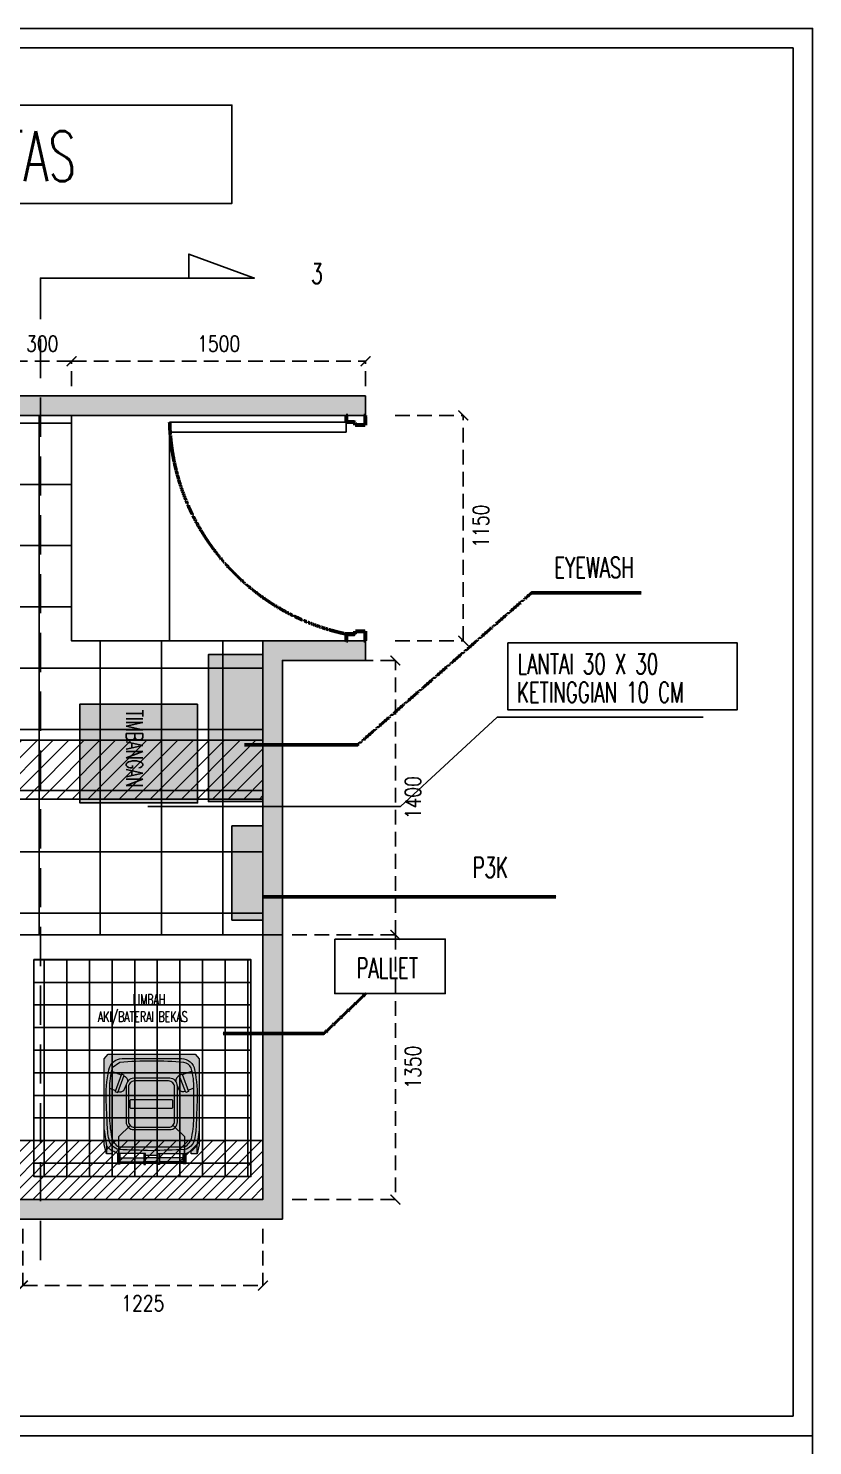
# Model space of a CAD drawing. Header units: inches. Extents: x -12025 to 97113, y -19657 to 37367.
# Drawn here: x 16258 to 20260, y 8274 to 15505 of the extents above; entities that cross this region are included whole.
import ezdxf
from ezdxf.enums import TextEntityAlignment as Align

# ---------------------------------------------------------------- set-up
doc = ezdxf.new("R2010")
doc.units = ezdxf.units.IN
doc.header["$MEASUREMENT"] = 0
doc.linetypes.add('( Hidden )', pattern=[0.375, 0.25, -0.125])
doc.layers.add('001_Dark_1 10', color=7, linetype='Continuous', lineweight=0)
doc.layers.add('Notes', color=50, linetype='( Hidden )', lineweight=60)
doc.layers.add('dwgmodels.com_hatch', color=250, linetype='Continuous')
doc.layers.add('X-01004-OFC-B2$0$A-DOOR-2', color=2, linetype='Continuous')
doc.styles.add('dD-RS', font='romans.shx', dxfattribs={"width": 0.8})
doc.styles.get("Standard").update_dxf_attribs({"font": 'arial.ttf'})
doc.dimstyles.new('Dimm', dxfattribs={"dimtxt": 0.1205, "dimasz": 0.1775, "dimexe": 0.18, "dimexo": 0.0625, "dimgap": 0.09, "dimtad": 2, "dimdec": 0, "dimzin": 0, "dimdsep": 46, "dimtxsty": 'Standard', "dimblk": 'ARCHTICK', "dimcen": 0.09, "dimdle": 0.1, "dimclrd": 1, "dimclre": 1, "dimclrt": 1, "dimadec": 0, "dimazin": 0, "dimtfac": 1, "dimtdec": 0, "dimtofl": 0, "dimtmove": 0, "dimatfit": 3, "dimldrblk": 'DOT', "dimfxl": 1, "dimtolj": 1, "dimtzin": 0, "dimarcsym": 0})
pattern_1 = [(0, (-8462.82, 15215.598), (0, 26.67), []), (90, (-8462.82, 15215.598), (-40, 26.67), [26.67, -26.67])]

# ---------------------------------------------------------------- blocks, each defined once
blk = doc.blocks.new('DOOR-E')
at = {"color": 2, "elevation": 0}
for points in [[(1179226.5, 1580346.5), (1179226.5, 1580352.5, -0.414214), (1179230.5, 1580356.5), (1179272.5, 1580356.5, -0.414214), (1179276.5, 1580352.5), (1179276.5, 1580304.6, -0.414214), (1179272.5, 1580300.6), (1179263.5, 1580300.6, 0.414214), (1179261.5, 1580298.6), (1179261.5, 1580260.5, -0.414214), (1179257.5, 1580256.5), (1179230.5, 1580256.5, -0.414214), (1179226.5, 1580260.5), (1179226.5, 1580266.5), (1179228.5, 1580266.5), (1179228.5, 1580260.5, 0.414214), (1179230.5, 1580258.5), (1179257.5, 1580258.5, 0.414214), (1179259.5, 1580260.5), (1179259.5, 1580298.6, -0.414214), (1179263.5, 1580302.6), (1179272.5, 1580302.6, 0.414214), (1179274.5, 1580304.6), (1179274.5, 1580352.5, 0.414214), (1179272.5, 1580354.5), (1179230.5, 1580354.5, 0.414214), (1179228.5, 1580352.5), (1179228.5, 1580346.5)], [(1180376.5, 1580346.5), (1180376.5, 1580352.5, 0.414214), (1180372.5, 1580356.5), (1180330.5, 1580356.5, 0.414214), (1180326.5, 1580352.5), (1180326.5, 1580304.6, 0.414214), (1180330.5, 1580300.6), (1180339.5, 1580300.6, -0.414214), (1180341.5, 1580298.6), (1180341.5, 1580260.5, 0.414214), (1180345.5, 1580256.5), (1180372.5, 1580256.5, 0.414214), (1180376.5, 1580260.5), (1180376.5, 1580266.5), (1180374.5, 1580266.5), (1180374.5, 1580260.5, -0.414214), (1180372.5, 1580258.5), (1180345.5, 1580258.5, -0.414214), (1180343.5, 1580260.5), (1180343.5, 1580298.6, 0.414214), (1180339.5, 1580302.6), (1180330.5, 1580302.6, -0.414214), (1180328.5, 1580304.6), (1180328.5, 1580352.5, -0.414214), (1180330.5, 1580354.5), (1180372.5, 1580354.5, -0.414214), (1180374.5, 1580352.5), (1180374.5, 1580346.5)]]:
    blk.add_lwpolyline(points, format="xyb", close=True, dxfattribs=at)
at = {"color": 8}
blk.add_arc((1179231.7, 1580490.2, 0), 1134.1, 271.50479, 348.10636, dxfattribs=at)
at = {"layer": 'X-01004-OFC-B2$0$A-DOOR-2', "elevation": 0, "flags": 128}
blk.add_lwpolyline([(1179261.5, 1580256.5), (1179311.5, 1580256.5), (1179311.5, 1579356.5), (1179261.5, 1579356.5), (1179261.5, 1580256.5)], close=True, dxfattribs=at)
blk = doc.blocks.new('_ArchTick')
at = {"color": 0, "linetype": 'ByBlock', "const_width": 0.15}
blk.add_lwpolyline([(-0.5, -0.5), (0.5, 0.5)], dxfattribs=at)
blk = doc.blocks.new('*D37')
at = {"color": 1, "linetype": '( Hidden )', "lineweight": -2, "ltscale": 300, "transparency": 16777216}
for p, q in [((17604.9, 10880), (18131.1, 10880)), ((18130.9, 10880), (18130.9, 9529.9)), ((17604.9, 9529.9), (18131.1, 9529.9))]:
    blk.add_line(p, q, dxfattribs=at)
at = {"layer": 'Defpoints', "color": 0, "linetype": '( Hidden )', "ltscale": 300, "transparency": 16777216}
for p in [(17454.9, 10880), (17454.9, 9529.9), (18130.9, 9529.9)]:
    blk.add_point(p, dxfattribs=at)
at = {"color": 1, "linetype": '( Hidden )', "lineweight": -2, "ltscale": 300, "transparency": 16777216, "xscale": 50, "yscale": 50, "zscale": 50}
for p, rotation in [((18130.9, 10880), 90), ((18130.9, 9529.9), 270)]:
    blk.add_blockref('_ArchTick', p, dxfattribs=dict(at, rotation=rotation))
at = {"color": 1, "linetype": '( Hidden )', "ltscale": 300, "transparency": 16777216, "insert": (18220.9, 10205), "char_height": 80, "attachment_point": 5, "rotation": 90, "style": 'dD-RS'}
blk.add_mtext('\\A1;1350', dxfattribs=at)
blk = doc.blocks.new('_Dot')
at = {"color": 0, "linetype": 'ByBlock', "lineweight": -2}
blk.add_line((-0.5, 0), (-1, 0), dxfattribs=at)
at = {"color": 0, "linetype": 'ByBlock', "const_width": 0.5}
blk.add_lwpolyline([(-0.25, 0, 1), (0.25, 0, 1)], format="xyb", close=True, dxfattribs=at)
blk = doc.blocks.new('*D38')
at = {"color": 1, "linetype": '( Hidden )', "lineweight": -2, "ltscale": 300, "transparency": 16777216}
for p, q in [((18129.2, 13530), (18477.4, 13530)), ((18477.3, 12380), (18477.3, 13530)), ((18129.2, 12380), (18477.4, 12380))]:
    blk.add_line(p, q, dxfattribs=at)
at = {"layer": 'Defpoints', "color": 0, "linetype": '( Hidden )', "ltscale": 300, "transparency": 16777216}
for p in [(17979.2, 13530), (18477.3, 13530), (17979.2, 12380)]:
    blk.add_point(p, dxfattribs=at)
at = {"color": 1, "linetype": '( Hidden )', "lineweight": -2, "ltscale": 300, "transparency": 16777216, "xscale": 50, "yscale": 50, "zscale": 50}
for p, rotation in [((18477.3, 13530), 90), ((18477.3, 12380), 270)]:
    blk.add_blockref('_ArchTick', p, dxfattribs=dict(at, rotation=rotation))
at = {"color": 1, "linetype": '( Hidden )', "ltscale": 300, "transparency": 16777216, "insert": (18567.3, 12964.9), "char_height": 80, "attachment_point": 5, "rotation": 90, "style": 'dD-RS'}
blk.add_mtext('\\A1;1150', dxfattribs=at)
blk = doc.blocks.new('*D39')
at = {"color": 1, "linetype": '( Hidden )', "lineweight": -2, "ltscale": 300, "transparency": 16777216}
for p, q in [((16229.9, 9379.9), (16229.9, 9090.5)), ((17454.9, 9379.9), (17454.9, 9090.5)), ((16229.9, 9090.7), (17454.9, 9090.7))]:
    blk.add_line(p, q, dxfattribs=at)
at = {"layer": 'Defpoints', "color": 0, "linetype": '( Hidden )', "ltscale": 300, "transparency": 16777216}
for p in [(16229.9, 9529.9), (17454.9, 9529.9), (17454.9, 9090.7)]:
    blk.add_point(p, dxfattribs=at)
at = {"color": 1, "linetype": '( Hidden )', "lineweight": -2, "ltscale": 300, "transparency": 16777216, "xscale": 50, "yscale": 50, "zscale": 50, "rotation": 180}
blk.add_blockref('_ArchTick', (16229.9, 9090.7), dxfattribs=at)
at = {"color": 1, "linetype": '( Hidden )', "lineweight": -2, "ltscale": 300, "transparency": 16777216, "xscale": 50, "yscale": 50, "zscale": 50}
blk.add_blockref('_ArchTick', (17454.9, 9090.7), dxfattribs=at)
at = {"color": 1, "linetype": '( Hidden )', "ltscale": 300, "transparency": 16777216, "insert": (16842.4, 9000.7), "char_height": 80, "attachment_point": 5, "style": 'dD-RS'}
blk.add_mtext('\\A1;1225', dxfattribs=at)
blk = doc.blocks.new('*D44')
at = {"color": 1, "linetype": '( Hidden )', "lineweight": -2, "ltscale": 300, "transparency": 16777216}
for p, q in [((16179.2, 13680), (16179.2, 13806.4)), ((16479.2, 13806.2), (16179.2, 13806.2)), ((16479.2, 13680), (16479.2, 13806.4))]:
    blk.add_line(p, q, dxfattribs=at)
at = {"layer": 'Defpoints', "color": 0, "linetype": '( Hidden )', "ltscale": 300, "transparency": 16777216}
for p in [(16179.2, 13806.2), (16179.2, 13530), (16479.2, 13530)]:
    blk.add_point(p, dxfattribs=at)
at = {"color": 1, "linetype": '( Hidden )', "lineweight": -2, "ltscale": 300, "transparency": 16777216, "xscale": 50, "yscale": 50, "zscale": 50, "rotation": 180}
blk.add_blockref('_ArchTick', (16179.2, 13806.2), dxfattribs=at)
at = {"color": 1, "linetype": '( Hidden )', "lineweight": -2, "ltscale": 300, "transparency": 16777216, "xscale": 50, "yscale": 50, "zscale": 50}
blk.add_blockref('_ArchTick', (16479.2, 13806.2), dxfattribs=at)
at = {"color": 1, "linetype": '( Hidden )', "ltscale": 300, "transparency": 16777216, "insert": (16329.2, 13896.2), "char_height": 80, "attachment_point": 5, "style": 'dD-RS'}
blk.add_mtext('\\A1;300', dxfattribs=at)
blk = doc.blocks.new('*D40')
at = {"color": 1, "linetype": '( Hidden )', "lineweight": -2, "ltscale": 300, "transparency": 16777216}
for p, q in [((17604.9, 12280), (18131.1, 12280)), ((18130.9, 10880), (18130.9, 12280)), ((17604.9, 10880), (18131.1, 10880))]:
    blk.add_line(p, q, dxfattribs=at)
at = {"layer": 'Defpoints', "color": 0, "linetype": '( Hidden )', "ltscale": 300, "transparency": 16777216}
for p in [(17454.9, 12280), (18130.9, 12280), (17454.9, 10880)]:
    blk.add_point(p, dxfattribs=at)
at = {"color": 1, "linetype": '( Hidden )', "lineweight": -2, "ltscale": 300, "transparency": 16777216, "xscale": 50, "yscale": 50, "zscale": 50}
for p, rotation in [((18130.9, 12280), 90), ((18130.9, 10880), 270)]:
    blk.add_blockref('_ArchTick', p, dxfattribs=dict(at, rotation=rotation))
at = {"color": 1, "linetype": '( Hidden )', "ltscale": 300, "transparency": 16777216, "insert": (18220.9, 11580), "char_height": 80, "attachment_point": 5, "rotation": 90, "style": 'dD-RS'}
blk.add_mtext('\\A1;1400', dxfattribs=at)
blk = doc.blocks.new('*D47')
at = {"color": 1, "linetype": '( Hidden )', "lineweight": -2, "ltscale": 300, "transparency": 16777216}
for p, q in [((16479.2, 13680), (16479.2, 13806.4)), ((16479.2, 13806.2), (17979.2, 13806.2)), ((17979.2, 13680), (17979.2, 13806.4))]:
    blk.add_line(p, q, dxfattribs=at)
at = {"layer": 'Defpoints', "color": 0, "linetype": '( Hidden )', "ltscale": 300, "transparency": 16777216}
for p in [(17979.2, 13806.2), (16479.2, 13530), (17979.2, 13530)]:
    blk.add_point(p, dxfattribs=at)
at = {"color": 1, "linetype": '( Hidden )', "lineweight": -2, "ltscale": 300, "transparency": 16777216, "xscale": 50, "yscale": 50, "zscale": 50, "rotation": 180}
blk.add_blockref('_ArchTick', (16479.2, 13806.2), dxfattribs=at)
at = {"color": 1, "linetype": '( Hidden )', "lineweight": -2, "ltscale": 300, "transparency": 16777216, "xscale": 50, "yscale": 50, "zscale": 50}
blk.add_blockref('_ArchTick', (17979.2, 13806.2), dxfattribs=at)
at = {"color": 1, "linetype": '( Hidden )', "ltscale": 300, "transparency": 16777216, "insert": (17229.2, 13896.2), "char_height": 80, "attachment_point": 5, "style": 'dD-RS'}
blk.add_mtext('\\A1;1500', dxfattribs=at)

msp = doc.modelspace()

# ---------------------------------------------------------------- hatches: boundary and pattern name
h = msp.add_hatch()
h.set_pattern_fill('AR-BRSTD', color=256, scale=10)
h.set_pattern_definition(pattern_1)
h.paths.add_polyline_path([(13204.9, 13630), (13204.9, 13530), (17979.2, 13530), (17979.2, 13530), (17979.2, 13630), (17973, 13630), (17834.9, 13630)])
h.paths.add_polyline_path([(13204.9, 12730), (13204.9, 11130), (13354.9, 11130), (13354.9, 9430), (17554.9, 9430), (17554.9, 12280), (17979.2, 12280), (17979.2, 12380), (17834.9, 12380), (17454.9, 12380), (17454.9, 9530), (13454.9, 9530), (13454.9, 11230), (13304.9, 11230), (13304.9, 12730)])
h = msp.add_hatch()
h.set_pattern_fill('AR-BRSTD', color=256, scale=10)
h.set_pattern_definition(pattern_1)
h.paths.add_polyline_path([(17955.9, 12380), (17955.9, 13530), (13004.9, 13530), (13004.9, 12730), (13304.9, 12730), (13304.9, 11230), (13454.9, 11230), (13454.9, 9530), (17454.9, 9530), (17454.9, 12380)])
h.paths.add_polyline_path([(17454.9, 12380), (17955.9, 12380), (17955.9, 13530), (13004.9, 13530), (13004.9, 12730), (13304.9, 12730), (13304.9, 11230), (13454.9, 11230), (13454.9, 9530), (17454.9, 9530)])
at = {"transparency": 33554498}
h = msp.add_hatch(dxfattribs=at)
h.set_pattern_fill('ANSI31', color=256, scale=450)
h.set_pattern_definition([(45, (-1484.92, 21686.413), (-39.77476, 39.77476), [])])
h.paths.add_polyline_path([(15717, 13530), (15367, 13530), (15367, 11872.7), (13304.9, 11872.7), (13304.9, 11572.7), (17454.9, 11572.7), (17454.9, 11872.7), (15792, 11872.7), (15742, 11872.7), (15717, 11872.7)])
at = {"transparency": 33554687}
h = msp.add_hatch(dxfattribs=at)
h.set_pattern_fill('ANSI37', color=256, scale=2500, angle=45)
h.set_pattern_definition([(90, (-2749.75, 12553.18), (-312.5, 0), []), (180, (-2749.75, 12553.18), (-3e-14, -312.5), [])])
h.paths.add_polyline_path([(14729.9, 12380), (14729.9, 12380), (14679.9, 12380), (14679.9, 10880), (17454.9, 10880), (17454.9, 12380), (16479.2, 12380), (16479.2, 13530), (16179.2, 13530), (16179.2, 12380)])
at = {"true_color": 0x58ba48}
h = msp.add_hatch(color=85, dxfattribs=at)
h.dxf.hatch_style = 1
h.paths.add_polyline_path([(17454.9, 12310), (17177, 12310), (17177, 11559.9), (17454.9, 11559.9)])
at = {"true_color": 0x000000}
h = msp.add_hatch(color=18, dxfattribs=at)
h.dxf.hatch_style = 1
h.paths.add_polyline_path([(17121.6, 11552.7), (17121.6, 12057.6), (17021.6, 12057.6), (16521.6, 12057.6), (16521.6, 11552.7)])
h = msp.add_hatch(color=18, dxfattribs=at)
h.dxf.hatch_style = 1
h.paths.add_polyline_path([(17121.6, 11973.3), (16885.2, 11973.3, -0.381513), (16881.7, 11637), (17121.6, 11637)])
at = {"true_color": 0x939598}
h = msp.add_hatch(color=252, dxfattribs=at)
h.dxf.hatch_style = 1
h.paths.add_polyline_path([(17028.9, 11668.6), (17083.3, 11668.6), (17083.3, 11940.6), (17028.9, 11940.6)])
at = {"true_color": 0xffffff}
h = msp.add_hatch(color=7, dxfattribs=at)
h.dxf.hatch_style = 1
h.paths.add_polyline_path([(17296.9, 10955), (17454.9, 10955), (17454.9, 11435.9), (17296.9, 11435.9)])
at = {"true_color": 0x939598}
h = msp.add_hatch(dxfattribs=at)
h.set_pattern_fill('ANSI37', color=252, scale=922.470377, angle=45)
h.set_pattern_definition([(90, (6999.36, 12367.04), (-115.3088, 0), []), (180, (6999.36, 12367.04), (-7e-15, -115.3088), [])])
h.paths.add_polyline_path([(16286.5, 10753.8), (16286.5, 9646.8), (17393.5, 9646.8), (17393.5, 10753.8)])
at = {"transparency": 33554531}
h = msp.add_hatch(dxfattribs=at)
h.set_pattern_fill('ANSI31', color=256, scale=350)
h.set_pattern_definition([(45, (-1484.92, 12553.176), (-30.93592, 30.93592), [])])
h.paths.add_polyline_path([(13454.9, 9530), (17454.9, 9530), (17454.9, 9830), (13454.9, 9830)])
at = {"layer": 'dwgmodels.com_hatch', "true_color": 0x136734}
h = msp.add_hatch(color=116, dxfattribs=at)
h.dxf.hatch_style = 1
h.paths.add_polyline_path([(17130.1, 9807.9), (17119, 9763), (17088.5, 9763), (17088.6, 9777.9, -0.065352), (17062.2, 9765.9), (17061.8, 9711.1), (17055.2, 9711.1), (17048.6, 9711.1), (17048.6, 9722.1), (16928.2, 9722.1), (16928.2, 9708.2), (16920, 9708.2), (16920, 9722.1), (16887.6, 9722.1), (16855.2, 9722.1), (16855.2, 9708.2), (16847, 9708.2), (16847, 9722.1), (16726.5, 9722.1), (16726.5, 9711.1), (16719.9, 9711.1), (16713.3, 9711.1), (16713, 9765.9, -0.065352), (16686.5, 9777.9), (16686.6, 9763), (16656.2, 9763), (16645.1, 9807.9), (16644.8, 10247.4), (16665.1, 10270.7), (16887.6, 10270.7), (17110, 10270.7), (17130.4, 10247.4)])
h.paths.add_polyline_path([(16726.5, 9764), (16726.5, 9741.7), (16847, 9741.7), (16847, 9764)], flags=16)
h.paths.add_polyline_path([(16855.2, 9753.9), (16855.2, 9741.7), (16887.6, 9741.7), (16920, 9741.7), (16920, 9753.9), (16887.6, 9753.9)], flags=16)
h.paths.add_polyline_path([(16928.2, 9764), (16928.2, 9741.7), (17048.6, 9741.7), (17048.6, 9764)], flags=16)

# ---------------------------------------------------------------- linework, layer by layer
for p, q in [((17979.2, 13530), (17979.2, 13630)), ((16979.1, 13470), (16979.1, 12380)), ((17979.2, 12280), (17979.2, 12380)), ((17979.2, 12280), (17979.2, 12380)), ((17979.2, 12280), (17979.2, 12380)), ((17979.2, 12280), (17979.2, 12380))]:
    msp.add_line(p, q)
at = {"color": 2}
msp.add_line((18157.1, 11534.8), (16867.6, 11534.8), dxfattribs=at)
for points in [[(20259.8, 8324), (10760.9, 8324), (10760.9, 15504.8), (20259.8, 15504.8)], [(20159.8, 8424), (10860.9, 8424), (10860.9, 15404.8), (20159.8, 15404.8)], [(17454.9, 12310), (17177, 12310), (17177, 11559.9), (17454.9, 11559.9)], [(17454.9, 11435.9), (17296.9, 11435.9), (17296.9, 10955), (17454.9, 10955)], [(20259.8, 1143.2), (10760.9, 1143.2), (10760.9, 8324), (20259.8, 8324)]]:
    msp.add_lwpolyline(points, close=True)
at = {"color": 4}
msp.add_lwpolyline([(16319.7, 14177.2), (16319.7, 14230.7), (17411.7, 14230.7), (17383.3, 14240.2), (17076.2, 14352.7), (17076.2, 14230.7)], dxfattribs=at)
at = {"color": 4, "linetype": '( Hidden )', "ltscale": 800}
for points in [[(16319.7, 9220.9), (16319.7, 14177.2)], [(17554.9, 10880), (12598.6, 10880)]]:
    msp.add_lwpolyline(points, dxfattribs=at)
for points in [[(13204.9, 13630), (17834.9, 13630)], [(17979.2, 13630), (17834.9, 13630)], [(17979.2, 13630), (17973, 13630)], [(13204.9, 13530), (17834.9, 13530)], [(13304.9, 11572.7), (17454.9, 11572.7), (17454.9, 11872.7), (15792, 11872.7), (15742, 11872.7), (15717, 11872.7), (15717, 13530), (15417, 13530), (15367, 13530), (15367, 11872.7), (13304.9, 11872.7)], [(14729.9, 12380), (14679.9, 12380), (14679.9, 10880), (17454.9, 10880), (17454.9, 12380), (16479.2, 12380), (16479.2, 13530), (16179.2, 13530), (16179.2, 12380), (14729.9, 12380)], [(17454.9, 12380), (16479.2, 12380), (16479.2, 13530)], [(16954.9, 13530), (16654.9, 13530)], [(16954.9, 13530), (16654.9, 13530)], [(17979.9, 13530), (17834.9, 13530)], [(17975, 13530), (17979.2, 13530), (17979.2, 13530)], [(17979.9, 12380), (17454.9, 12380), (17454.9, 9530), (13454.9, 9530), (13454.9, 11230), (13304.9, 11230), (13304.9, 12730), (13204.9, 12730)], [(17979.9, 12280), (17554.9, 12280), (17554.9, 9430), (13354.9, 9430), (13354.9, 11130), (13204.9, 11130), (13204.9, 12630)], [(17834.9, 12380), (17979.9, 12380)], [(17834.9, 12280), (17979.2, 12280)], [(17021.6, 12057.6), (16521.6, 12057.6), (16521.6, 11552.7), (17121.6, 11552.7), (17121.6, 12057.6)], [(17021.6, 12057.6), (17121.6, 12057.6)], [(13304.9, 11572.7), (17454.9, 11572.7), (17454.9, 11872.7)], [(17454.9, 9530), (17454.9, 9830), (13454.9, 9830), (13454.9, 9530), (17454.9, 9530)]]:
    msp.add_lwpolyline(points)
at = {"color": 2}
for points in [[(18157.1, 11534.8), (18649.9, 11989.9), (19700.6, 11989.9)], [(17454.9, 11534.8), (17454.9, 11534.8)], [(17454.9, 11534.8), (17454.9, 11534.8)], [(17554.9, 11534.8), (17554.9, 11534.8)], [(17554.9, 11534.8), (17554.9, 11534.8)]]:
    msp.add_lwpolyline(points, dxfattribs=at)
at = {"color": 252, "true_color": 0x939598}
msp.add_lwpolyline([(16286.5, 10753.8), (17393.5, 10753.8), (17393.5, 9646.8), (16286.5, 9646.8), (16286.5, 10753.8), (16286.5, 10753.8)], dxfattribs=at)
at = {"layer": '001_Dark_1 10'}
for points in [[(16686.5, 9777.9), (16686.6, 9763), (16656.2, 9763), (16645.1, 9807.9), (16644.8, 10247.4), (16665.1, 10270.7), (16887.6, 10270.7), (17110, 10270.7), (17130.4, 10247.4), (17130.1, 9807.9), (17119, 9763), (17088.5, 9763), (17088.6, 9777.9)], [(16681.9, 10185.1), (16731.4, 10165.9)], [(16699.9, 10080.9), (16714, 10075.8), (16747.9, 10164), (16732.8, 10169.8), (16700.4, 10080.7)], [(17075.2, 10080.9), (17061.1, 10075.8), (17027.3, 10164), (17042.4, 10169.8), (17074.7, 10080.7)], [(17093.3, 10185.1), (17043.8, 10165.9)], [(16672.1, 10097.6), (16702.4, 10086.2)], [(17103, 10097.6), (17072.7, 10086.2)], [(16645, 9884.4), (16657.8, 9803.7), (16657.8, 9763)], [(17130.1, 9884.4), (17117.4, 9803.7), (17117.4, 9763)], [(16713, 9765.9), (16713.3, 9711.1), (16719.9, 9711.1), (16726.5, 9711.1), (16726.5, 9764)], [(17062.2, 9765.9), (17061.8, 9711.1), (17055.2, 9711.1), (17048.6, 9711.1), (17048.6, 9764)], [(16726.5, 9741.7), (16847, 9741.7)], [(16726.5, 9722.1), (16847, 9722.1)], [(16920, 9753.9), (16887.6, 9753.9), (16855.2, 9753.9)], [(16920, 9741.7), (16887.6, 9741.7), (16855.2, 9741.7)], [(16920, 9722.1), (16887.6, 9722.1), (16855.2, 9722.1)], [(17048.6, 9741.7), (16928.2, 9741.7)], [(17048.6, 9722.1), (16928.2, 9722.1)]]:
    msp.add_lwpolyline(points, dxfattribs=at)
for points in [[(16719.9, 9784.7, -0.297961), (16670, 9835.3, -0.042051), (16660.1, 9921.1, 0.003698), (16656, 10026.8, -0.060574), (16668.5, 10191.2, -0.367426), (16736.4, 10248.9), (16887.6, 10248.9), (17038.8, 10248.9, -0.367426), (17106.7, 10191.2, -0.060574), (17119.1, 10026.8, 0.003698), (17115.1, 9921.1, -0.042051), (17105.2, 9835.3, -0.297961), (17055.2, 9784.7)], [(16746.4, 10160.1), (16746.8, 10159.9, -0.32068), (16764.9, 10132.4)], [(17028.8, 10160.1), (17028.3, 10159.9, 0.32068), (17010.3, 10132.4)], [(16716.1, 10081.1, 0.269888), (16745.8, 10086.3), (16757.4, 10112.9)], [(17059.1, 10081.1, -0.269888), (17029.4, 10086.3), (17017.8, 10112.9)], [(16997.8, 9907.9), (17055.2, 9851.7), (17055.2, 9711.1), (17055.2, 9784.7, -0.002183), (16887.6, 9778.6, -0.002183), (16719.9, 9784.7), (16719.9, 9711.1), (16719.9, 9851.7), (16777.3, 9907.9)], [(16847, 9764), (16726.5, 9764), (16719.9, 9764, -0.169802), (16657.8, 9803.7)], [(16928.2, 9764), (17048.6, 9764), (17055.2, 9764, 0.169802), (17117.4, 9803.7)]]:
    msp.add_lwpolyline(points, format="xyb", dxfattribs=at)
for points in [[(16887.6, 9798), (17055.2, 9798, 0.218041), (17091.9, 9848.5, 0.049803), (17103, 9959.5), (17103, 10093.6, 0.075378), (17089.1, 10201.1, 0.243539), (17051, 10229.3, 0.021943), (16887.6, 10236.4, 0.021943), (16724.2, 10229.3), (16686.1, 10201.1, 0.075378), (16672.1, 10093.6), (16672.1, 9959.5, 0.049803), (16683.2, 9848.5, 0.218041), (16719.9, 9798)], [(16796.1, 9886.5), (16980, 9886.5, 0.414214), (17018.9, 9925.4), (17018.9, 10109.2, 0.414214), (16980, 10148.1), (16796.1, 10148.1, 0.414214), (16757.2, 10109.2), (16757.2, 9925.4, 0.414214)], [(16799.4, 9898.6), (16973.5, 9898.6, 0.414214), (17004.4, 9929.5), (17004.4, 10103.5, 0.414214), (16973.5, 10134.4), (16799.4, 10134.4, 0.414214), (16768.5, 10103.5), (16768.5, 9929.5, 0.414214)], [(16782.4, 9995.2), (16989.5, 9995.2, 0.414214), (16995.7, 10001.4), (16995.7, 10032.1, 0.414214), (16989.5, 10038.3), (16782.4, 10038.3, 0.414214), (16776.2, 10032.1), (16776.2, 10001.4, 0.414214)]]:
    msp.add_lwpolyline(points, format="xyb", close=True, dxfattribs=at)
for points in [[(16847, 9708.2), (16855.2, 9708.2), (16855.2, 9764), (16847, 9764)], [(16928.2, 9708.2), (16920, 9708.2), (16920, 9764), (16928.2, 9764)]]:
    msp.add_lwpolyline(points, close=True, dxfattribs=at)
at = {"layer": 'Defpoints'}
for points in [[(13498.6, 15113.4), (17297, 15113.4), (17297, 14611.8), (13498.6, 14611.8)], [(18704.5, 12369.6), (19875, 12369.6), (19875, 12028.4), (18704.5, 12028.4)], [(17821.9, 10858.3), (18385.1, 10858.3), (18385.1, 10580.2), (17821.9, 10580.2)]]:
    msp.add_lwpolyline(points, close=True, dxfattribs=at)
at = {"layer": 'Notes'}
for points in [[(17360.2, 11848.8), (17937.7, 11848.8), (18826.3, 12625.3), (19386, 12625.3)], [(17454.9, 11073.7), (18950.7, 11073.7)], [(17250.3, 10376.1), (17766.4, 10376.1), (17980.1, 10580.2)]]:
    msp.add_lwpolyline(points, dxfattribs=at)

# ---------------------------------------------------------------- block references
at = {"layer": 'Notes', "color": 18, "lineweight": 15, "true_color": 0x000000, "rotation": 270}
msp.add_blockref('DOOR-E', (-1562377.4, 1192756.5, 0), dxfattribs=at)

# ---------------------------------------------------------------- texts
at = {"style": 'dD-RS', "width": 0.65}
for s, height, p in [('LAYOUT TPS TAMPAK ATAS', 253.757, (13617.9, 14852.5, 0)), ('3', 104.3, (17701.7, 14253.4)), ('EYEWASH', 104.31, (18940.6, 12754)), ('LANTAI 30 X 30', 104.311, (18753.6, 12262.3, 0)), ('KETINGGIAN 10 CM', 104.311, (18750.5, 12117.5, 0)), ('P3K', 104.31, (18525, 11223.8)), ('PALLET', 104.31, (17932, 10711.1)), ('LIMBAH', 53.98, (16791.1, 10550)), ('AKI/BATERAI BEKAS', 53.975, (16612.3, 10462.8))]:
    msp.add_text(s, height=height, dxfattribs=at).set_placement(p, align=Align.MIDDLE_LEFT)
at = {"insert": (19759.1, 14045.9), "char_height": 0.42, "attachment_point": 1}
msp.add_mtext_dynamic_manual_height_columns('Lantai 30x30', width=4036.584, gutter_width=2.1, heights=[0], dxfattribs=at)
at = {"layer": 'Notes', "color": 4, "style": 'dD-RS', "width": 0.65}
msp.add_text('TIMBANGAN', height=83.67, rotation=270, dxfattribs=at).set_placement((16799.9, 12028.2), align=Align.MIDDLE_LEFT)

# ---------------------------------------------------------------- dimensions: what is measured, and where the dimension line sits
at = {"color": 1, "linetype": '( Hidden )', "ltscale": 300}
for base, p1, p2, override, picture, middle in [((16179.2, 13806.2), (16479.2, 13530), (16179.2, 13530), {"dimtxt": 80, "dimasz": 50, "dimexo": 150, "dimgap": 50, "dimtxsty": 'dD-RS', "dimdle": 0}, '*D44', (16329.2, 13896.2)), ((17979.2, 13806.2), (16479.2, 13530), (17979.2, 13530), {"dimtxt": 80, "dimasz": 50, "dimexe": 0.18, "dimexo": 150, "dimgap": 50, "dimtxsty": 'dD-RS', "dimdle": 0}, '*D47', (17229.2, 13896.2)), ((17454.9, 9090.7), (16229.9, 9529.9), (17454.9, 9529.9), {"dimtxt": 80, "dimasz": 50, "dimexo": 150, "dimgap": 50, "dimtxsty": 'dD-RS', "dimdle": 0}, '*D39', (16842.4, 9000.7))]:
    dim = msp.add_linear_dim(base=base, p1=p1, p2=p2, dimstyle='Dimm', override=override, dxfattribs=at)
    dim.commit()
    dim.dimension.update_dxf_attribs({"geometry": picture, "text_midpoint": middle})
dim = msp.add_linear_dim(base=(18477.3, 13530), p1=(17979.2, 12380), p2=(17979.2, 13530), angle=90, dimstyle='Dimm', override={"dimtxt": 80, "dimasz": 50, "dimexo": 150, "dimgap": 50, "dimtxsty": 'dD-RS', "dimdle": 0}, dxfattribs=at)
dim.commit()
dim.dimension.update_dxf_attribs({"geometry": '*D38', "text_midpoint": (18477.3, 12964.9), "dimtype": 160})
for base, p2, picture, middle in [((18130.9, 12280), (17454.9, 12280), '*D40', (18220.9, 11580)), ((18130.9, 9529.9), (17454.9, 9529.9), '*D37', (18220.9, 10205))]:
    dim = msp.add_linear_dim(base=base, p1=(17454.9, 10880), p2=p2, angle=90, dimstyle='Dimm', override={"dimtxt": 80, "dimasz": 50, "dimexo": 150, "dimgap": 50, "dimtxsty": 'dD-RS', "dimdle": 0}, dxfattribs=at)
    dim.commit()
    dim.dimension.update_dxf_attribs({"geometry": picture, "text_midpoint": middle})

doc.saveas('drawing.dxf')
